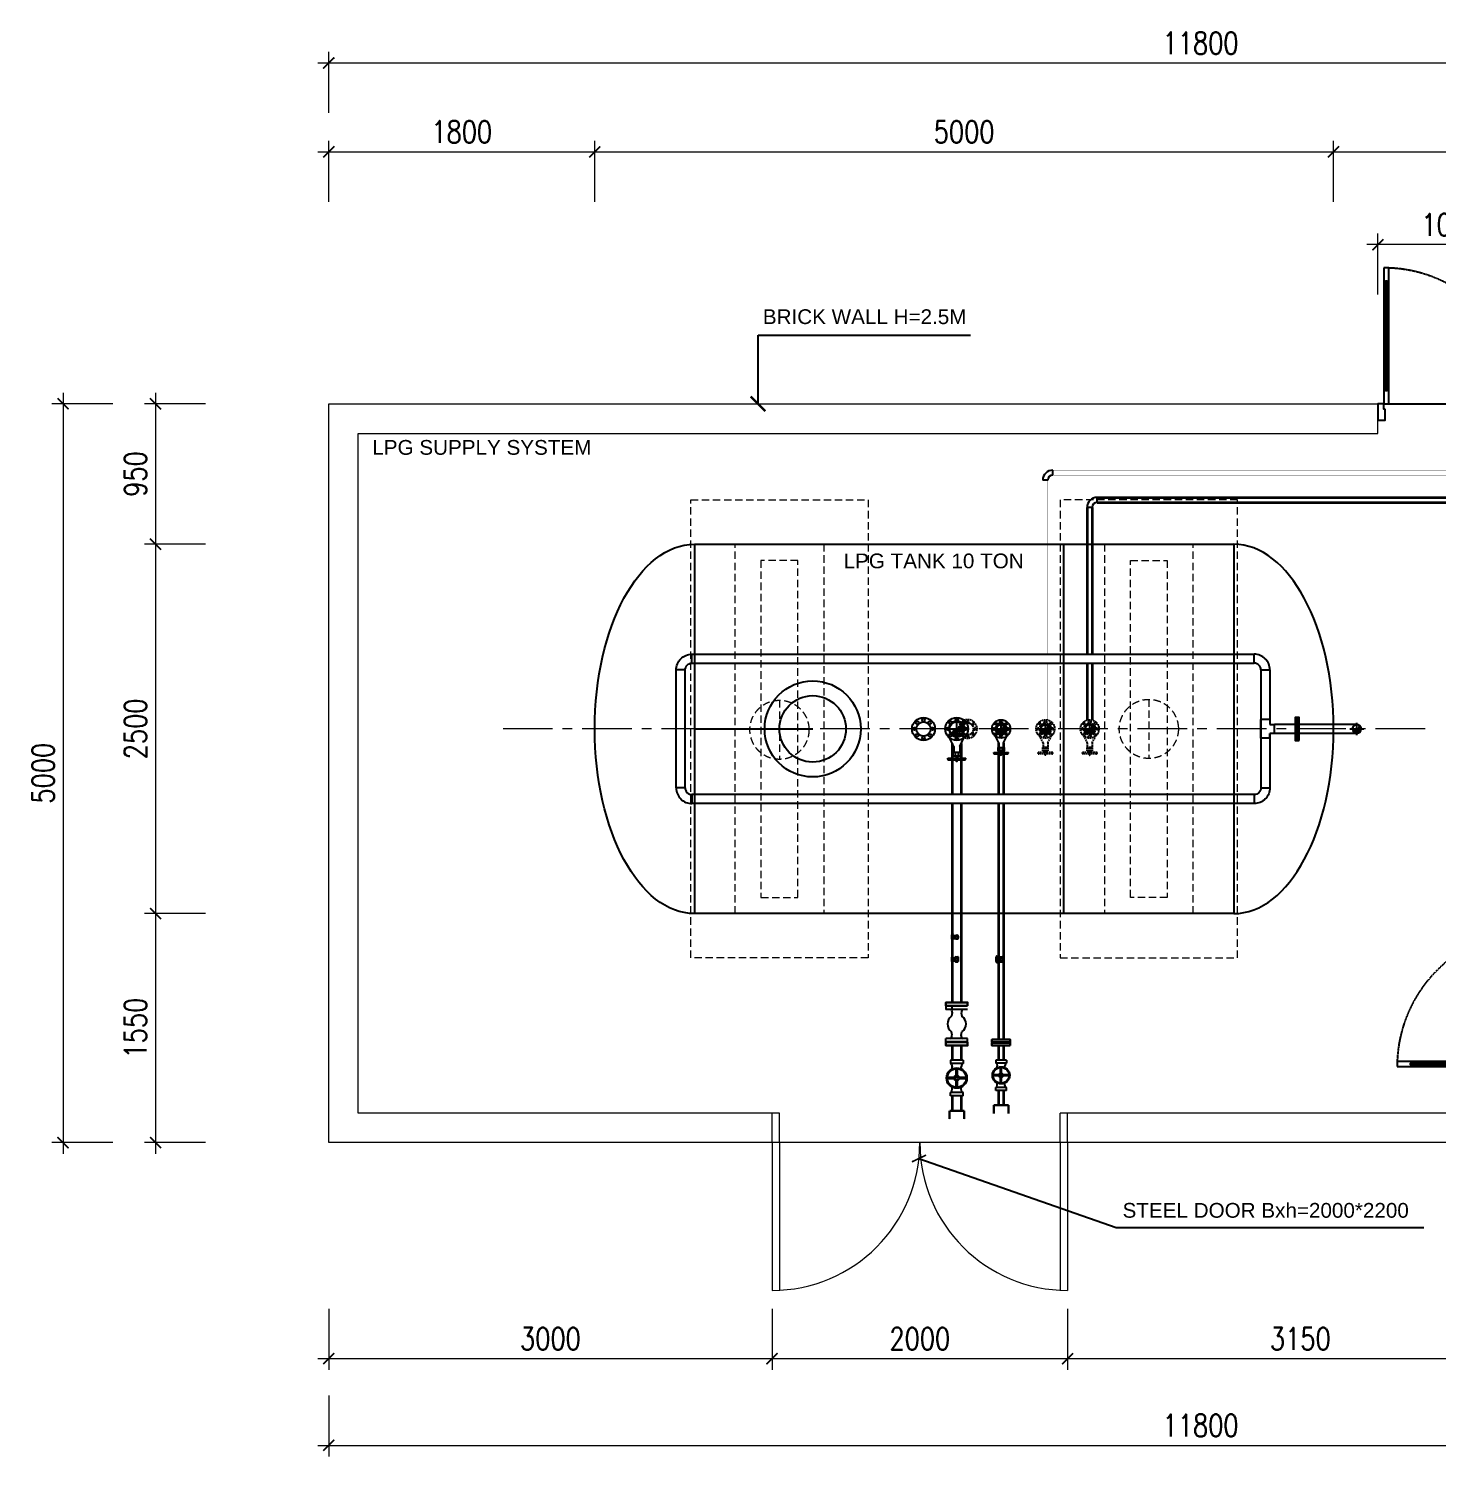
# Model space of a CAD drawing. Extents: x 56812 to 137383, y 2944 to 27175.
# Drawn here: x 57482 to 67017, y 17511 to 27175 of the extents above; entities that cross this region are included whole.
import ezdxf

# ---------------------------------------------------------------- set-up
doc = ezdxf.new("R2010")
doc.units = 0
doc.header["$MEASUREMENT"] = 0
for name, pattern in [('CENTER', [5368.68, 3355.4, -671.1, 671.08, -671.1]), ('CONTINOUS', [0]), ('DASHEDX2', [1.5, 1, -0.5]), ('HIDDEN', [0.375, 0.25, -0.125])]:
    doc.linetypes.add(name, pattern=pattern)
doc.layers.get('0').update_dxf_attribs({"lineweight": 5})
for name, color, linetype, lineweight in [('0 @ 1', 7, 'Continuous', 5), ('LIQUID', 5, 'Continuous', 30), ('SUPPORT', 251, 'Continuous', 5), ('VAPORRIZER', 2, 'Continuous', 30)]:
    doc.layers.add(name, color=color, linetype=linetype, lineweight=lineweight)
for name, color, linetype in [('CONCRETE', 2, 'Continuous'), ('Dimension', 14, 'Continuous'), ('EQUIPMENT', 6, 'Continuous'), ('FF WATER', 72, 'Continuous'), ('THAY2', 9, 'Continuous'), ('VAN', 7, 'Continuous'), ('WA1', 3, 'Continuous')]:
    doc.layers.add(name, color=color, linetype=linetype)
doc.styles.add('@A31$0$A3-factory$0$Arial', font='arial.ttf', dxfattribs={"height": 1.6})
doc.styles.add('DIM', font='romans.shx', dxfattribs={"width": 0.8})
doc.styles.get("Standard").update_dxf_attribs({"font": 'arial.ttf'})
doc.dimstyles.new('100', dxfattribs={"dimscale": 100, "dimtxt": 2, "dimasz": 1, "dimexe": 1, "dimexo": 0, "dimgap": 0.8, "dimtad": 1, "dimdec": 0, "dimzin": 13, "dimdsep": 46, "dimtxsty": 'Standard', "dimblk": 'ARCHTICK', "dimblk1": 'ARCHTICK', "dimblk2": 'ARCHTICK', "dimcen": 1, "dimdle": 1, "dimclrd": 14, "dimclre": 14, "dimclrt": 3, "dimadec": 0, "dimazin": 0, "dimtfac": 1, "dimtdec": 0, "dimtix": 1, "dimtmove": 1, "dimatfit": 3, "dimldrblk": 'ARCHTICK', "dimfxl": 1, "dimtolj": 1, "dimtzin": 13, "dimarcsym": 0})
doc.dimstyles.new('75', dxfattribs={"dimscale": 75, "dimtxt": 2, "dimasz": 1, "dimexe": 1, "dimexo": 0, "dimgap": 0.8, "dimtad": 1, "dimdec": 0, "dimzin": 13, "dimdsep": 46, "dimtxsty": 'Standard', "dimblk": 'ARCHTICK', "dimcen": 1, "dimdle": 1, "dimclrd": 14, "dimclre": 14, "dimclrt": 3, "dimadec": 0, "dimazin": 0, "dimtfac": 1, "dimtdec": 0, "dimtix": 1, "dimtmove": 1, "dimatfit": 3, "dimldrblk": 'ARCHTICK', "dimfxl": 1, "dimtolj": 1, "dimtzin": 13, "dimarcsym": 0})
doc.dimstyles.new('AD-75', dxfattribs={"dimscale": 75, "dimtxt": 2, "dimasz": 1, "dimexe": 1, "dimexo": 0, "dimgap": 0.8, "dimtad": 1, "dimdec": 0, "dimzin": 0, "dimdsep": 46, "dimtxsty": 'DIM', "dimblk": 'ARCHTICK', "dimcen": 0.09, "dimdle": 1, "dimclrd": 14, "dimclre": 14, "dimclrt": 7, "dimadec": 0, "dimazin": 0, "dimtfac": 1, "dimtdec": 0, "dimtix": 1, "dimtmove": 2, "dimatfit": 3, "dimldrblk": 'DOT', "dimfxl": 4.5, "dimfxlon": 1, "dimtolj": 1, "dimtzin": 0, "dimlwd": 13, "dimlwe": 13, "dimarcsym": 0})

# ---------------------------------------------------------------- blocks, each defined once
blk = doc.blocks.new('ELBOW 25A')
at = {"layer": 'VAN', "color": 0}
for p, q in [((431518.7, 327904.2), (431518.7, 327938.2)), ((431552.7, 327870.2), (431586.7, 327870.2))]:
    blk.add_line(p, q, dxfattribs=at)
for radius in [68, 34]:
    blk.add_arc((431518.7, 327870.2), radius, 0, 90, dxfattribs=at)
blk = doc.blocks.new('50A SECTION')
at = {"layer": 'VAN'}
h = blk.add_hatch(dxfattribs=at)
h.set_pattern_fill('ANSI31', color=0, scale=50, style=0)
h.paths.add_polyline_path([(405885.5, 314882.9, -1), (405885.5, 314912.9, 0.414214), (405855.5, 314882.9)])
h.paths.add_polyline_path([(405885.5, 314882.9), (405855.5, 314882.9, 0.414214), (405885.5, 314852.9)])
h.paths.add_polyline_path([(405885.5, 314852.9, 1), (405885.5, 314882.9)])
at = {"layer": 'VAN', "color": 0}
for p, q in [((405932.3, 314882.9), (405838.7, 314882.9)), ((405885.5, 314841.2), (405885.5, 314924.7))]:
    blk.add_line(p, q, dxfattribs=at)
blk.add_circle((405885.5, 314882.9), 30, dxfattribs=at)
for centre, radius, start, end in [((405885.5, 314882.9), 30, 0, 180), ((405885.5, 314897.9), 15, 90, 270), ((405885.5, 314867.9), 15, 270, 90)]:
    blk.add_arc(centre, radius, start, end, dxfattribs=at)
blk = doc.blocks.new('STOP TOP VIEW')
at = {"layer": 'EQUIPMENT'}
for p, q in [((431181, 327748), (431181, 327741)), ((431181, 327741), (431183, 327741)), ((431183, 327741), (431249, 327741)), ((431194, 327748), (431194, 327741)), ((431200, 327748), (431200, 327741)), ((431204, 327727), (431204, 327704)), ((431204, 327727), (431238, 327727)), ((431244, 327724), (431205, 327724)), ((431205, 327724), (431205, 327710)), ((431205, 327710), (431207, 327710)), ((431207, 327689), (431207, 327710)), ((431242, 327710), (431207, 327710)), ((431208, 327733), (431208, 327728)), ((431208, 327728), (431241, 327728)), ((431238, 327735), (431210, 327735)), ((431222, 327735), (431222, 327741)), ((431227, 327735), (431227, 327741)), ((431238, 327741), (431266, 327741)), ((431238, 327728), (431241, 327728)), ((431238, 327727), (431244, 327727)), ((431241, 327728), (431241, 327733)), ((431244, 327710), (431242, 327710)), ((431242, 327710), (431242, 327689)), ((431244, 327727), (431244, 327704)), ((431244, 327724), (431244, 327710)), ((431249, 327748), (431249, 327741)), ((431254, 327748), (431254, 327741)), ((431267, 327741), (431266, 327741)), ((431267, 327748), (431267, 327741))]:
    blk.add_line(p, q, dxfattribs=at)
blk.add_lwpolyline([(431207, 327701), (431200, 327689), (431212, 327669), (431236, 327669), (431248, 327689), (431242, 327701)], dxfattribs=at)
for centre, radius, start, end in [((431188, 327748), 6.48, 108.2189, 180), ((431224, 327638), 123, 71.7811, 108.2189), ((431224, 327689), 24.6, 135.2778, 44.7222), ((431224, 327689), 20.7, 147.5383, 32.4617), ((431224, 327689), 17.5, 0, 180), ((431224, 327689), 17.5, 180, 0), ((431211, 327731), 3.5, 100.6799, 150.5765), ((431224, 327638), 123, 71.7811, 83.4111), ((431238, 327731), 3.5, 29.4235, 79.3201), ((431261, 327748), 6.48, 0, 71.7811)]:
    blk.add_arc(centre, radius, start, end, dxfattribs=at)
blk = doc.blocks.new('A$C05497761')
at = {"layer": 'VAN'}
for points in [[(414.8, -22.4), (414.8, 38.1, 0.414214), (308.4, -68.4, 0.414214)], [(414.8, -22.4, 0.414214), (368.9, -68.4), (308.4, -68.4)]]:
    blk.add_lwpolyline(points, format="xyb", dxfattribs=at)
blk = doc.blocks.new('TEE 50A')
at = {"layer": 'VAN', "color": 0}
for p, q in [((405985.8, 315047.4), (405985.8, 314986.9)), ((405985.8, 315047.4), (406017.5, 315047.4)), ((406017.5, 315080.6), (406078, 315080.6)), ((406017.5, 315080.6), (406017.5, 315047.4)), ((406078, 315080.6), (406078, 314953.6)), ((406017.5, 314986.9), (405985.8, 314986.9)), ((406017.5, 314953.6), (406017.5, 314986.9)), ((406017.5, 314953.6), (406078, 314953.6))]:
    blk.add_line(p, q, dxfattribs=at)
blk = doc.blocks.new('FLG 25A')
at = {"layer": 'VAN', "color": 0, "linetype": 'DASHEDX2', "ltscale": 10}
for centre, radius in [((413386.9, 313673.1), 62.5), ((413352.7, 313707.3), 7.66), ((413386.9, 313673.1), 38.7), ((413386.9, 313721.5), 7.66), ((413421.1, 313707.3), 7.66), ((413338.5, 313673.1), 7.66), ((413352.7, 313638.9), 7.66), ((413386.9, 313624.7), 7.66), ((413421.1, 313638.9), 7.66), ((413435.3, 313673.1), 7.66)]:
    blk.add_circle(centre, radius, dxfattribs=at)
blk = doc.blocks.new('*U18')
at = {"ltscale": 100}
for p, q in [((40, 930), (40, 210)), ((75, 210), (75, 930))]:
    blk.add_line(p, q, dxfattribs=at)
at = {"color": 8, "ltscale": 100}
blk.add_line((40, 110), (960, 110), dxfattribs=at)
at = {"ltscale": 100}
for points in [[(40, 1030), (40, 930), (52.5, 930), (52.5, 940), (62.5, 940), (62.5, 930), (75, 930), (75, 1030)], [(62.5, 210), (62.5, 200), (52.5, 200), (52.5, 210), (40, 210), (40, 110), (75, 110), (75, 210)], [(50, 75), (40, 75), (40, 110), (0, 110), (0, 0), (50, 0)], [(1000, 110), (960, 110), (960, 75), (950, 75), (950, 0), (1000, 0)]]:
    blk.add_lwpolyline(points, close=True, dxfattribs=at)
at = {"color": 8, "ltscale": 100}
blk.add_lwpolyline([(62.5, 940), (52.5, 940), (52.5, 200), (62.5, 200)], close=True, dxfattribs=at)
at = {"color": 8, "linetype": 'HIDDEN', "ltscale": 10}
blk.add_arc((40, 110), 920, 360, 90, dxfattribs=at)
blk = doc.blocks.new('_ArchTick')
at = {"color": 0, "linetype": 'ByBlock', "const_width": 0.15}
blk.add_lwpolyline([(-0.5, -0.5), (0.5, 0.5)], dxfattribs=at)
blk = doc.blocks.new('*D19')
at = {"layer": 'CONCRETE', "color": 14, "linetype": 'CONTINOUS', "lineweight": 13, "transparency": 16777216}
for p, q in [((59513.6, 26002.8), (59513.6, 26415.3)), ((61313.6, 26002.8), (61313.6, 26415.3)), ((59438.6, 26340.3), (61388.6, 26340.3))]:
    blk.add_line(p, q, dxfattribs=at)
at = {"layer": 'Defpoints', "color": 0, "transparency": 16777216}
for p in [(61313.6, 26340.3), (59513.6, 25695.2), (61313.6, 25695.2)]:
    blk.add_point(p, dxfattribs=at)
at = {"layer": 'CONCRETE', "color": 14, "lineweight": 13, "transparency": 16777216, "xscale": 75, "yscale": 75, "zscale": 75, "rotation": 180}
blk.add_blockref('_ArchTick', (59513.6, 26340.3), dxfattribs=at)
at = {"layer": 'CONCRETE', "color": 14, "lineweight": 13, "transparency": 16777216, "xscale": 75, "yscale": 75, "zscale": 75}
blk.add_blockref('_ArchTick', (61313.6, 26340.3), dxfattribs=at)
at = {"layer": 'CONCRETE', "color": 7, "transparency": 16777216, "insert": (60413.6, 26475.3), "char_height": 150, "attachment_point": 5, "style": 'DIM'}
blk.add_mtext('\\A1;1800', dxfattribs=at)
blk = doc.blocks.new('_Dot')
at = {"color": 0, "linetype": 'ByBlock', "lineweight": -2}
blk.add_line((-0.5, 0), (-1, 0), dxfattribs=at)
at = {"color": 0, "linetype": 'ByBlock', "const_width": 0.5}
blk.add_lwpolyline([(-0.25, 0, 1), (0.25, 0, 1)], format="xyb", close=True, dxfattribs=at)
blk = doc.blocks.new('*D20')
at = {"layer": 'CONCRETE', "color": 14, "linetype": 'CONTINOUS', "lineweight": 13, "transparency": 16777216}
for p, q in [((61313.6, 26002.8), (61313.6, 26415.3)), ((66313.4, 26002.8), (66313.4, 26415.3)), ((61238.6, 26340.3), (66388.4, 26340.3))]:
    blk.add_line(p, q, dxfattribs=at)
at = {"layer": 'Defpoints', "color": 0, "transparency": 16777216}
for p in [(66313.4, 26340.3), (61313.6, 25695.2), (66313.4, 25695.2)]:
    blk.add_point(p, dxfattribs=at)
at = {"layer": 'CONCRETE', "color": 14, "lineweight": 13, "transparency": 16777216, "xscale": 75, "yscale": 75, "zscale": 75, "rotation": 180}
blk.add_blockref('_ArchTick', (61313.6, 26340.3), dxfattribs=at)
at = {"layer": 'CONCRETE', "color": 14, "lineweight": 13, "transparency": 16777216, "xscale": 75, "yscale": 75, "zscale": 75}
blk.add_blockref('_ArchTick', (66313.4, 26340.3), dxfattribs=at)
at = {"layer": 'CONCRETE', "color": 7, "transparency": 16777216, "insert": (63813.5, 26475.3), "char_height": 150, "attachment_point": 5, "style": 'DIM'}
blk.add_mtext('\\A1;5000', dxfattribs=at)
blk = doc.blocks.new('*D21')
at = {"layer": 'CONCRETE', "color": 14, "linetype": 'CONTINOUS', "lineweight": 13, "transparency": 16777216}
for p, q in [((66313.4, 26002.8), (66313.4, 26415.3)), ((71313.6, 26002.8), (71313.6, 26415.3)), ((66238.4, 26340.3), (71388.6, 26340.3))]:
    blk.add_line(p, q, dxfattribs=at)
at = {"layer": 'Defpoints', "color": 0, "transparency": 16777216}
for p in [(71313.6, 26340.3), (66313.4, 25695.2), (71313.6, 25695.2)]:
    blk.add_point(p, dxfattribs=at)
at = {"layer": 'CONCRETE', "color": 14, "lineweight": 13, "transparency": 16777216, "xscale": 75, "yscale": 75, "zscale": 75, "rotation": 180}
blk.add_blockref('_ArchTick', (66313.4, 26340.3), dxfattribs=at)
at = {"layer": 'CONCRETE', "color": 14, "lineweight": 13, "transparency": 16777216, "xscale": 75, "yscale": 75, "zscale": 75}
blk.add_blockref('_ArchTick', (71313.6, 26340.3), dxfattribs=at)
at = {"layer": 'CONCRETE', "color": 7, "transparency": 16777216, "insert": (68813.5, 26475.3), "char_height": 150, "attachment_point": 5, "style": 'DIM'}
blk.add_mtext('\\A1;5000', dxfattribs=at)
blk = doc.blocks.new('*D22')
at = {"layer": 'Defpoints', "color": 0, "transparency": 16777216}
for p in [(59513.6, 26941.3), (59513.6, 25695.2), (71313.6, 25695.2)]:
    blk.add_point(p, dxfattribs=at)
at = {"layer": 'Dimension', "color": 14, "linetype": 'CONTINOUS', "lineweight": 13, "transparency": 16777216}
for p, q in [((59513.6, 26603.8), (59513.6, 27016.3)), ((71313.6, 26603.8), (71313.6, 27016.3)), ((71388.6, 26941.3), (59438.6, 26941.3))]:
    blk.add_line(p, q, dxfattribs=at)
at = {"layer": 'Dimension', "color": 14, "lineweight": 13, "transparency": 16777216, "xscale": 75, "yscale": 75, "zscale": 75, "rotation": 180}
blk.add_blockref('_ArchTick', (59513.6, 26941.3), dxfattribs=at)
at = {"layer": 'Dimension', "color": 14, "lineweight": 13, "transparency": 16777216, "xscale": 75, "yscale": 75, "zscale": 75}
blk.add_blockref('_ArchTick', (71313.6, 26941.3), dxfattribs=at)
at = {"layer": 'Dimension', "color": 7, "transparency": 16777216, "insert": (65413.6, 27076.3), "char_height": 150, "attachment_point": 5, "style": 'DIM'}
blk.add_mtext('\\A1;11800', dxfattribs=at)
blk = doc.blocks.new('*D23')
at = {"layer": 'Defpoints', "color": 0, "transparency": 16777216}
for p in [(59115.5, 24634.9), (57715.3, 19634.9), (59115.5, 19634.9)]:
    blk.add_point(p, dxfattribs=at)
at = {"layer": 'Dimension', "color": 14, "linetype": 'CONTINOUS', "lineweight": 13, "transparency": 16777216}
for p, q in [((57715.3, 24709.9), (57715.3, 19559.9)), ((58052.8, 24634.9), (57640.3, 24634.9)), ((58052.8, 19634.9), (57640.3, 19634.9))]:
    blk.add_line(p, q, dxfattribs=at)
at = {"layer": 'Dimension', "color": 14, "lineweight": 13, "transparency": 16777216, "xscale": 75, "yscale": 75, "zscale": 75}
for p, rotation in [((57715.3, 24634.9), 90), ((57715.3, 19634.9), 270)]:
    blk.add_blockref('_ArchTick', p, dxfattribs=dict(at, rotation=rotation))
at = {"layer": 'Dimension', "color": 7, "transparency": 16777216, "insert": (57580.3, 22134.9), "char_height": 150, "attachment_point": 5, "rotation": 90, "style": 'DIM'}
blk.add_mtext('\\A1;5000', dxfattribs=at)
blk = doc.blocks.new('*D24')
at = {"layer": 'Defpoints', "color": 0, "transparency": 16777216}
for p in [(59115.5, 24634.9), (58340.9, 23684.9), (59115.5, 23684.9)]:
    blk.add_point(p, dxfattribs=at)
at = {"layer": 'Dimension', "color": 14, "linetype": 'CONTINOUS', "lineweight": 13, "transparency": 16777216}
for p, q in [((58340.9, 24709.9), (58340.9, 23609.9)), ((58678.4, 24634.9), (58265.9, 24634.9)), ((58678.4, 23684.9), (58265.9, 23684.9))]:
    blk.add_line(p, q, dxfattribs=at)
at = {"layer": 'Dimension', "color": 14, "lineweight": 13, "transparency": 16777216, "xscale": 75, "yscale": 75, "zscale": 75}
for p, rotation in [((58340.9, 24634.9), 90), ((58340.9, 23684.9), 270)]:
    blk.add_blockref('_ArchTick', p, dxfattribs=dict(at, rotation=rotation))
at = {"layer": 'Dimension', "color": 7, "transparency": 16777216, "insert": (58205.9, 24159.9), "char_height": 150, "attachment_point": 5, "rotation": 90, "style": 'DIM'}
blk.add_mtext('\\A1;950', dxfattribs=at)
blk = doc.blocks.new('*D25')
at = {"layer": 'Defpoints', "color": 0, "transparency": 16777216}
for p in [(59115.5, 23684.9), (58340.9, 21184.9), (59115.5, 21184.9)]:
    blk.add_point(p, dxfattribs=at)
at = {"layer": 'Dimension', "color": 14, "linetype": 'CONTINOUS', "lineweight": 13, "transparency": 16777216}
for p, q in [((58678.4, 23684.9), (58265.9, 23684.9)), ((58340.9, 23759.9), (58340.9, 21109.9)), ((58678.4, 21184.9), (58265.9, 21184.9))]:
    blk.add_line(p, q, dxfattribs=at)
at = {"layer": 'Dimension', "color": 14, "lineweight": 13, "transparency": 16777216, "xscale": 75, "yscale": 75, "zscale": 75}
for p, rotation in [((58340.9, 23684.9), 90), ((58340.9, 21184.9), 270)]:
    blk.add_blockref('_ArchTick', p, dxfattribs=dict(at, rotation=rotation))
at = {"layer": 'Dimension', "color": 7, "transparency": 16777216, "insert": (58205.9, 22434.9), "char_height": 150, "attachment_point": 5, "rotation": 90, "style": 'DIM'}
blk.add_mtext('\\A1;2500', dxfattribs=at)
blk = doc.blocks.new('*D26')
at = {"layer": 'Defpoints', "color": 0, "transparency": 16777216}
for p in [(59115.5, 21184.9), (58340.9, 19634.9), (59115.5, 19634.9)]:
    blk.add_point(p, dxfattribs=at)
at = {"layer": 'Dimension', "color": 14, "linetype": 'CONTINOUS', "lineweight": 13, "transparency": 16777216}
for p, q in [((58678.4, 21184.9), (58265.9, 21184.9)), ((58340.9, 21259.9), (58340.9, 19559.9)), ((58678.4, 19634.9), (58265.9, 19634.9))]:
    blk.add_line(p, q, dxfattribs=at)
at = {"layer": 'Dimension', "color": 14, "lineweight": 13, "transparency": 16777216, "xscale": 75, "yscale": 75, "zscale": 75}
for p, rotation in [((58340.9, 21184.9), 90), ((58340.9, 19634.9), 270)]:
    blk.add_blockref('_ArchTick', p, dxfattribs=dict(at, rotation=rotation))
at = {"layer": 'Dimension', "color": 7, "transparency": 16777216, "insert": (58205.9, 20409.9), "char_height": 150, "attachment_point": 5, "rotation": 90, "style": 'DIM'}
blk.add_mtext('\\A1;1550', dxfattribs=at)
blk = doc.blocks.new('*D28')
at = {"layer": 'Defpoints', "color": 0, "transparency": 16777216}
for p in [(66613.6, 25712.3), (66613.6, 25004.5), (67613.6, 25004.5)]:
    blk.add_point(p, dxfattribs=at)
at = {"layer": 'Dimension', "color": 14, "linetype": 'CONTINOUS', "lineweight": 13, "transparency": 16777216}
for p, q in [((67688.6, 25712.3), (66538.6, 25712.3)), ((66613.6, 25374.8), (66613.6, 25787.3)), ((67613.6, 25374.8), (67613.6, 25787.3))]:
    blk.add_line(p, q, dxfattribs=at)
at = {"layer": 'Dimension', "color": 14, "lineweight": 13, "transparency": 16777216, "xscale": 75, "yscale": 75, "zscale": 75, "rotation": 180}
blk.add_blockref('_ArchTick', (66613.6, 25712.3), dxfattribs=at)
at = {"layer": 'Dimension', "color": 14, "lineweight": 13, "transparency": 16777216, "xscale": 75, "yscale": 75, "zscale": 75}
blk.add_blockref('_ArchTick', (67613.6, 25712.3), dxfattribs=at)
at = {"layer": 'Dimension', "color": 7, "transparency": 16777216, "insert": (67113.6, 25847.3), "char_height": 150, "attachment_point": 5, "style": 'DIM'}
blk.add_mtext('\\A1;1000', dxfattribs=at)
blk = doc.blocks.new('*D35')
at = {"layer": 'Defpoints', "color": 0, "transparency": 16777216}
for p in [(64513.6, 18853.8), (67663.7, 18853.8), (64513.6, 18172.7)]:
    blk.add_point(p, dxfattribs=at)
at = {"layer": 'Dimension', "color": 14, "linetype": 'CONTINOUS', "lineweight": 13, "transparency": 16777216}
for p, q in [((64513.6, 18510.2), (64513.6, 18097.7)), ((67663.7, 18510.2), (67663.7, 18097.7)), ((67738.7, 18172.7), (64438.6, 18172.7))]:
    blk.add_line(p, q, dxfattribs=at)
at = {"layer": 'Dimension', "color": 14, "lineweight": 13, "transparency": 16777216, "xscale": 75, "yscale": 75, "zscale": 75, "rotation": 180}
blk.add_blockref('_ArchTick', (64513.6, 18172.7), dxfattribs=at)
at = {"layer": 'Dimension', "color": 14, "lineweight": 13, "transparency": 16777216, "xscale": 75, "yscale": 75, "zscale": 75}
blk.add_blockref('_ArchTick', (67663.7, 18172.7), dxfattribs=at)
at = {"layer": 'Dimension', "color": 7, "transparency": 16777216, "insert": (66088.6, 18307.7), "char_height": 150, "attachment_point": 5, "style": 'DIM'}
blk.add_mtext('\\A1;3150', dxfattribs=at)
blk = doc.blocks.new('*D36')
at = {"layer": 'Defpoints', "color": 0, "transparency": 16777216}
for p in [(62513.6, 18853.8), (64513.6, 18853.8), (62513.6, 18172.7)]:
    blk.add_point(p, dxfattribs=at)
at = {"layer": 'Dimension', "color": 14, "linetype": 'CONTINOUS', "lineweight": 13, "transparency": 16777216}
for p, q in [((62513.6, 18510.2), (62513.6, 18097.7)), ((64513.6, 18510.2), (64513.6, 18097.7)), ((64588.6, 18172.7), (62438.6, 18172.7))]:
    blk.add_line(p, q, dxfattribs=at)
at = {"layer": 'Dimension', "color": 14, "lineweight": 13, "transparency": 16777216, "xscale": 75, "yscale": 75, "zscale": 75, "rotation": 180}
blk.add_blockref('_ArchTick', (62513.6, 18172.7), dxfattribs=at)
at = {"layer": 'Dimension', "color": 14, "lineweight": 13, "transparency": 16777216, "xscale": 75, "yscale": 75, "zscale": 75}
blk.add_blockref('_ArchTick', (64513.6, 18172.7), dxfattribs=at)
at = {"layer": 'Dimension', "color": 7, "transparency": 16777216, "insert": (63513.6, 18307.7), "char_height": 150, "attachment_point": 5, "style": 'DIM'}
blk.add_mtext('\\A1;2000', dxfattribs=at)
blk = doc.blocks.new('*D37')
at = {"layer": 'Defpoints', "color": 0, "transparency": 16777216}
for p in [(59513.6, 18853.8), (62513.6, 18853.8), (59513.6, 18172.7)]:
    blk.add_point(p, dxfattribs=at)
at = {"layer": 'Dimension', "color": 14, "linetype": 'CONTINOUS', "lineweight": 13, "transparency": 16777216}
for p, q in [((59513.6, 18510.2), (59513.6, 18097.7)), ((62513.6, 18510.2), (62513.6, 18097.7)), ((62588.6, 18172.7), (59438.6, 18172.7))]:
    blk.add_line(p, q, dxfattribs=at)
at = {"layer": 'Dimension', "color": 14, "lineweight": 13, "transparency": 16777216, "xscale": 75, "yscale": 75, "zscale": 75, "rotation": 180}
blk.add_blockref('_ArchTick', (59513.6, 18172.7), dxfattribs=at)
at = {"layer": 'Dimension', "color": 14, "lineweight": 13, "transparency": 16777216, "xscale": 75, "yscale": 75, "zscale": 75}
blk.add_blockref('_ArchTick', (62513.6, 18172.7), dxfattribs=at)
at = {"layer": 'Dimension', "color": 7, "transparency": 16777216, "insert": (61013.6, 18307.7), "char_height": 150, "attachment_point": 5, "style": 'DIM'}
blk.add_mtext('\\A1;3000', dxfattribs=at)
blk = doc.blocks.new('*D38')
at = {"layer": 'Defpoints', "color": 0, "transparency": 16777216}
for p in [(59513.6, 18853.8), (71313.6, 18853.8), (71313.6, 17586.1)]:
    blk.add_point(p, dxfattribs=at)
at = {"layer": 'Dimension', "color": 14, "linetype": 'CONTINOUS', "lineweight": 13, "transparency": 16777216}
for p, q in [((59513.6, 17923.6), (59513.6, 17511.1)), ((71313.6, 17923.6), (71313.6, 17511.1)), ((59438.6, 17586.1), (71388.6, 17586.1))]:
    blk.add_line(p, q, dxfattribs=at)
at = {"layer": 'Dimension', "color": 14, "lineweight": 13, "transparency": 16777216, "xscale": 75, "yscale": 75, "zscale": 75, "rotation": 180}
blk.add_blockref('_ArchTick', (59513.6, 17586.1), dxfattribs=at)
at = {"layer": 'Dimension', "color": 14, "lineweight": 13, "transparency": 16777216, "xscale": 75, "yscale": 75, "zscale": 75}
blk.add_blockref('_ArchTick', (71313.6, 17586.1), dxfattribs=at)
at = {"layer": 'Dimension', "color": 7, "transparency": 16777216, "insert": (65413.6, 17721.1), "char_height": 150, "attachment_point": 5, "style": 'DIM'}
blk.add_mtext('\\A1;11800', dxfattribs=at)

msp = doc.modelspace()

# ---------------------------------------------------------------- linework, layer by layer
for points in [[(62513.6, 19634.9), (62513.6, 19834.9)], [(62563.6, 19634.9), (62563.6, 19834.9)], [(64463.6, 19634.9), (64463.6, 19834.9)], [(64513.6, 19634.9), (64513.6, 19834.9)]]:
    msp.add_lwpolyline(points)
at = {"layer": 'EQUIPMENT'}
for p, q in [((63754.8, 20892.6), (63754.8, 20859.5)), ((63756.1, 20893.9), (63756.1, 20858.2)), ((63756.1, 20892.6), (63771, 20892.6)), ((63772.3, 20891.3), (63772.3, 20860.8)), ((64054.8, 20892.6), (64054.8, 20859.5)), ((64056.1, 20893.9), (64056.1, 20858.2)), ((64056.1, 20892.6), (64071, 20892.6)), ((64072.3, 20891.3), (64072.3, 20860.8)), ((63756.1, 20859.5), (63771, 20859.5)), ((64056.1, 20859.5), (64071, 20859.5))]:
    msp.add_line(p, q, dxfattribs=at)
for centre, start, end in [((63756.1, 20892.6), 90, 180), ((63771, 20891.3), 0, 90), ((64056.1, 20892.6), 90, 180), ((64071, 20891.3), 0, 90), ((63756.1, 20859.5), 180, 270), ((63771, 20860.8), 270, 0), ((64056.1, 20859.5), 180, 270), ((64071, 20860.8), 270, 0)]:
    msp.add_arc(centre, 1.3, start, end, dxfattribs=at)
at = {"layer": 'FF WATER'}
for p, q in [((66471, 22464.9), (65914.6, 22464.9)), ((66471, 22404.8), (65914.6, 22404.6))]:
    msp.add_line(p, q, dxfattribs=at)
for points in [[(61971.5, 22940.4), (65776.4, 22940.4)], [(61865, 22035.8), (61865, 22834)], [(61925.5, 22035.8), (61925.5, 22834)], [(61971.5, 22879.9), (65776.4, 22879.9)], [(65822.3, 22834), (65822.3, 22035.8)], [(65882.8, 22834), (65882.8, 22465.1)], [(65882.8, 22404.6), (65882.8, 22035.8)], [(65776.4, 21989.9), (61971.5, 21989.9)], [(65776.4, 21929.4), (61971.5, 21929.4)]]:
    msp.add_lwpolyline(points, dxfattribs=at)
at = {"layer": 'LIQUID', "color": 5, "lineweight": 35}
for p, q in [((64713.8, 24002.1), (67779, 24002.1)), ((64713.8, 23968.1), (67779, 23968.1)), ((64645.8, 23934.1), (64645.8, 22940.4)), ((64679.8, 23934.1), (64679.8, 22940.4)), ((64645.8, 22879.9), (64645.8, 22497.4)), ((64679.8, 22879.9), (64679.8, 22497.4)), ((63733.5, 22337.2), (63733.5, 21989.8)), ((63793.5, 22337.2), (63793.5, 21989.8)), ((63733.5, 21929.3), (63733.5, 20583.8)), ((63793.5, 21929.3), (63793.5, 20583.8)), ((63733.5, 20292.1), (63733.5, 20192.1)), ((63793.5, 20292.1), (63793.5, 20192.1)), ((63733.5, 19951.8), (63733.5, 19849.9)), ((63793.5, 19951.8), (63793.5, 19849.9))]:
    msp.add_line(p, q, dxfattribs=at)
at = {"layer": 'LIQUID', "color": 5, "linetype": 'DASHEDX2'}
for p, q in [((63714.3, 19849.9), (63812.8, 19849.9)), ((63714.3, 19849.9), (63714.3, 19793.9)), ((63812.8, 19849.9), (63812.8, 19793.9))]:
    msp.add_line(p, q, dxfattribs=at)
at = {"layer": 'LIQUID', "color": 0}
for points in [[(63837.2, 20561.7), (63689.9, 20561.7), (63689.9, 20583.8), (63837.2, 20583.8)], [(63837.2, 20314.2), (63689.9, 20314.2), (63689.9, 20292.1), (63837.2, 20292.1)], [(64125.8, 20313.8), (64001.2, 20313.8), (64001.2, 20332.5), (64125.8, 20332.5)], [(64125.8, 20292.1), (64001.2, 20292.1), (64001.2, 20310.8), (64125.8, 20310.8)]]:
    msp.add_lwpolyline(points, close=True, dxfattribs=at)
at = {"layer": 'SUPPORT', "linetype": 'CENTER', "ltscale": 0.1}
msp.add_line((66933.1, 22434.9), (60693.9, 22434.9), dxfattribs=at)
at = {"layer": 'SUPPORT', "color": 252, "lineweight": 5}
for p, q in [((62513.6, 19634.9), (62513.6, 18634.9)), ((62563.6, 19634.9), (62563.6, 18634.9)), ((64463.6, 19634.9), (64463.6, 18634.9)), ((64513.6, 19634.9), (64513.6, 18634.9))]:
    msp.add_line(p, q, dxfattribs=at)
at = {"layer": 'SUPPORT', "color": 252, "linetype": 'DASHEDX2', "lineweight": 5, "ltscale": 50}
for points in [[(61963.5, 23984.9), (63163.5, 23984.9), (63163.5, 20884.9), (61963.5, 20884.9)], [(65663.5, 23984.9), (64463.5, 23984.9), (64463.5, 20884.9), (65663.5, 20884.9)], [(62263.5, 23684.9), (62863.5, 23684.9), (62863.5, 21184.9), (62263.5, 21184.9)], [(65363.5, 23684.9), (64763.5, 23684.9), (64763.5, 21184.9), (65363.5, 21184.9)], [(62438.5, 21294.9), (62688.5, 21294.9), (62688.5, 23574.9), (62438.5, 23574.9)], [(65188.5, 21294.9), (64938.5, 21294.9), (64938.5, 23574.9), (65188.5, 23574.9)]]:
    msp.add_lwpolyline(points, close=True, dxfattribs=at)
for points in [[(62563.5, 22628.8), (62563.5, 22228.8)], [(65063.5, 22634.9), (65063.5, 22234.9)]]:
    msp.add_lwpolyline(points, dxfattribs=at)
for centre in [(62563.5, 22428.8), (65063.5, 22434.9)]:
    msp.add_circle(centre, 200, dxfattribs=at)
at = {"layer": 'SUPPORT', "color": 252, "lineweight": 5}
for centre, start, end in [((62513.6, 19634.9), 270, 0), ((64513.6, 19634.9), 180, 270)]:
    msp.add_arc(centre, 1000, start, end, dxfattribs=at)
at = {"layer": 'VAN', "color": 0}
for p, q in [((61988.6, 23684.9), (65638.4, 23684.9)), ((61988.6, 23684.9), (61988.6, 21184.9)), ((65638.4, 23684.9), (65638.4, 21184.9)), ((61988.6, 22434.9), (62788.6, 22434.9)), ((63743.5, 22316.9), (63715.4, 22374.1)), ((63783.5, 22316.9), (63811.7, 22374.1)), ((64047.4, 22339.7), (64024.7, 22385.9)), ((64047.4, 22339.7), (64047.4, 22308.1)), ((64079.7, 22339.7), (64102.3, 22385.9)), ((64079.7, 22339.7), (64079.7, 22308.1)), ((63702.2, 22235.9), (63824.8, 22235.9)), ((63702.2, 22230.9), (63702.2, 22235.9)), ((63743.5, 22316.9), (63743.5, 22277.7)), ((63758.5, 22249.5), (63758.5, 22235.9)), ((63768.5, 22249.5), (63768.5, 22235.9)), ((63783.5, 22316.9), (63783.5, 22277.7)), ((63824.8, 22230.9), (63824.8, 22235.9)), ((64014.1, 22274.4), (64113, 22274.4)), ((64014.1, 22270.4), (64014.1, 22274.4)), ((64018.1, 22266.3), (64108.9, 22266.3)), ((64059.5, 22285.4), (64059.5, 22274.4)), ((64059.5, 22266.3), (64059.5, 22262.3)), ((64067.6, 22285.4), (64067.6, 22274.4)), ((64067.6, 22266.3), (64067.6, 22262.3)), ((64113, 22270.4), (64113, 22274.4)), ((63707.2, 22225.9), (63819.8, 22225.9)), ((63758.5, 22225.9), (63758.5, 22220.9)), ((63768.5, 22225.9), (63768.5, 22220.9)), ((65638.4, 21184.9), (61988.6, 21184.9))]:
    msp.add_line(p, q, dxfattribs=at)
at = {"layer": 'VAN', "color": 252}
msp.add_line((64488.6, 21184.9), (64488.6, 23684.9), dxfattribs=at)
at = {"layer": 'VAN', "color": 0, "linetype": 'DASHEDX2', "ltscale": 10}
for p, q in [((64347.2, 22339.7), (64324.6, 22385.9)), ((64347.2, 22339.7), (64347.2, 22308.1)), ((64379.5, 22339.7), (64402.2, 22385.9)), ((64379.5, 22339.7), (64379.5, 22308.1)), ((64647.2, 22339.7), (64624.6, 22385.9)), ((64647.2, 22339.7), (64647.2, 22308.1)), ((64679.5, 22339.7), (64702.2, 22385.9)), ((64679.5, 22339.7), (64679.5, 22308.1)), ((64412.8, 22274.4), (64313.9, 22274.4)), ((64313.9, 22270.4), (64313.9, 22274.4)), ((64408.8, 22266.3), (64318, 22266.3)), ((64359.3, 22285.4), (64359.3, 22274.4)), ((64359.3, 22266.3), (64359.3, 22262.3)), ((64367.4, 22285.4), (64367.4, 22274.4)), ((64367.4, 22266.3), (64367.4, 22262.3)), ((64412.8, 22270.4), (64412.8, 22274.4)), ((64712.8, 22274.4), (64613.9, 22274.4)), ((64613.9, 22270.4), (64613.9, 22274.4)), ((64708.8, 22266.3), (64618, 22266.3)), ((64659.3, 22285.4), (64659.3, 22274.4)), ((64659.3, 22266.3), (64659.3, 22262.3)), ((64667.4, 22285.4), (64667.4, 22274.4)), ((64667.4, 22266.3), (64667.4, 22262.3)), ((64712.8, 22270.4), (64712.8, 22274.4))]:
    msp.add_line(p, q, dxfattribs=at)
at = {"layer": 'VAN'}
for p, q in [((63689.9, 20558.1), (63689.9, 20536)), ((63837.2, 20558.1), (63689.9, 20558.1)), ((63837.2, 20536), (63689.9, 20536)), ((63728.2, 20530.2), (63732.9, 20512.7)), ((63732.9, 20512.7), (63728.4, 20490.7)), ((63731.2, 20558.1), (63731.2, 20536)), ((63798.8, 20530.2), (63794.2, 20512.7)), ((63794.2, 20512.7), (63798.6, 20490.7)), ((63689.9, 20317.7), (63689.9, 20339.8)), ((63837.2, 20339.8), (63689.9, 20339.8)), ((63837.2, 20317.7), (63689.9, 20317.7)), ((63728.2, 20345.6), (63732.9, 20363.1)), ((63732.9, 20363.1), (63728.4, 20385.2)), ((63794.2, 20363.1), (63798.6, 20385.2)), ((63798.8, 20345.6), (63794.2, 20363.1)), ((63837.2, 20317.7), (63837.2, 20339.8)), ((63720.7, 20192.1), (63720.7, 20170)), ((63806.3, 20192.1), (63720.7, 20192.1)), ((63806.3, 20170), (63720.7, 20170)), ((63728.2, 20164.3), (63732.9, 20146.8)), ((63732.9, 20134.1), (63732.9, 20146.8)), ((63759.1, 20089.1), (63759.1, 20135.1)), ((63767.9, 20089.1), (63767.9, 20135.1)), ((63798.8, 20164.3), (63794.2, 20146.8)), ((63794.2, 20134.1), (63794.2, 20146.8)), ((63806.3, 20192.1), (63806.3, 20170)), ((64027.3, 20192.1), (64027.3, 20173.4)), ((64099.7, 20192.1), (64027.3, 20192.1)), ((64099.7, 20173.4), (64027.3, 20173.4)), ((64033.7, 20168.5), (64037.6, 20153.7)), ((64037.6, 20143), (64037.6, 20153.7)), ((64059.8, 20104.9), (64059.8, 20143.9)), ((64067.3, 20104.9), (64067.3, 20143.9)), ((64093.4, 20168.5), (64089.4, 20153.7)), ((64089.4, 20143), (64089.4, 20153.7)), ((64099.7, 20192.1), (64099.7, 20173.4)), ((63746.4, 20076.4), (63700.3, 20076.4)), ((63746.4, 20067.5), (63700.3, 20067.5)), ((63732.9, 19997.1), (63732.9, 20009.9)), ((63759.1, 20008.8), (63759.1, 20054.8)), ((63767.9, 20008.8), (63767.9, 20054.8)), ((63826.7, 20076.4), (63780.6, 20076.4)), ((63826.7, 20067.5), (63780.6, 20067.5)), ((63794.2, 19997.1), (63794.2, 20009.9)), ((64049, 20094.2), (64010.1, 20094.2)), ((64049, 20086.7), (64010.1, 20086.7)), ((64027.3, 19988.8), (64027.3, 20007.5)), ((64099.7, 20007.5), (64027.3, 20007.5)), ((64033.7, 20012.3), (64037.6, 20027.1)), ((64037.6, 20027.1), (64037.6, 20037.9)), ((64059.8, 20037), (64059.8, 20075.9)), ((64067.3, 20037), (64067.3, 20075.9)), ((64117, 20094.2), (64078, 20094.2)), ((64117, 20086.7), (64078, 20086.7)), ((64089.4, 20027.1), (64089.4, 20037.9)), ((64093.4, 20012.3), (64089.4, 20027.1)), ((64099.7, 19988.8), (64099.7, 20007.5)), ((63720.7, 19951.8), (63720.7, 19973.9)), ((63806.3, 19973.9), (63720.7, 19973.9)), ((63806.3, 19951.8), (63720.7, 19951.8)), ((63728.2, 19979.6), (63732.9, 19997.1)), ((63798.8, 19979.6), (63794.2, 19997.1)), ((63806.3, 19951.8), (63806.3, 19973.9)), ((64099.7, 19988.8), (64027.3, 19988.8))]:
    msp.add_line(p, q, dxfattribs=at)
at = {"layer": 'VAN', "color": 0}
for points in [[(66066.7, 22357.4), (66066.7, 22512.4), (66052.7, 22512.4), (66052.7, 22357.4)], [(66080.7, 22357.4), (66080.7, 22512.4), (66066.7, 22512.4), (66066.7, 22357.4)], [(63738.9, 22277.7), (63788.1, 22277.7), (63788.1, 22249.5), (63738.9, 22249.5)], [(63773, 22249.5), (63754, 22249.5), (63754, 22277.7), (63773, 22277.7)], [(64043.7, 22308.1), (64083.4, 22308.1), (64083.4, 22285.4), (64043.7, 22285.4)], [(64071.2, 22285.4), (64055.8, 22285.4), (64055.8, 22308.1), (64071.2, 22308.1)]]:
    msp.add_lwpolyline(points, close=True, dxfattribs=at)
at = {"layer": 'VAN', "color": 0, "linetype": 'DASHEDX2', "ltscale": 10}
for points in [[(64383.2, 22308.1), (64343.5, 22308.1), (64343.5, 22285.4), (64383.2, 22285.4)], [(64355.7, 22285.4), (64371, 22285.4), (64371, 22308.1), (64355.7, 22308.1)], [(64683.2, 22308.1), (64643.5, 22308.1), (64643.5, 22285.4), (64683.2, 22285.4)], [(64655.7, 22285.4), (64671, 22285.4), (64671, 22308.1), (64655.7, 22308.1)]]:
    msp.add_lwpolyline(points, close=True, dxfattribs=at)
at = {"layer": 'VAN', "color": 0}
for centre, radius in [((62788.6, 22434.9), 325), ((62788.6, 22434.9), 225), ((63538.6, 22434.9), 77.5), ((63478.6, 22434.9), 9.5), ((63496.2, 22477.3), 9.5), ((63538.6, 22434.9), 48), ((63538.6, 22494.9), 9.5), ((63581, 22477.3), 9.5), ((63598.6, 22434.9), 9.5), ((63763.5, 22434.9), 77.5), ((63703.5, 22434.9), 9.5), ((63721.1, 22477.3), 9.5), ((63763.5, 22434.9), 48), ((63763.5, 22494.9), 9.5), ((63806, 22477.3), 9.5), ((63823.5, 22434.9), 9.5), ((64063.5, 22434.9), 62.5), ((64015.1, 22434.9), 7.66), ((64029.3, 22469.1), 7.66), ((64063.5, 22434.9), 38.7), ((64063.5, 22483.3), 7.66), ((64097.7, 22469.1), 7.66), ((64111.9, 22434.9), 7.66), ((63496.2, 22392.5), 9.5), ((63538.6, 22374.9), 9.5), ((63581, 22392.5), 9.5), ((63721.1, 22392.5), 9.5), ((63763.5, 22374.9), 9.5), ((63806, 22392.5), 9.5), ((64029.3, 22400.7), 7.66), ((64063.5, 22386.5), 7.66), ((64097.7, 22400.7), 7.66)]:
    msp.add_circle(centre, radius, dxfattribs=at)
at = {"layer": 'VAN', "color": 0, "linetype": 'DASHEDX2', "ltscale": 10}
for centre, radius in [((64363.4, 22434.9), 62.5), ((64315, 22434.9), 7.66), ((64329.1, 22469.1), 7.66), ((64363.4, 22434.9), 38.7), ((64363.4, 22483.3), 7.66), ((64397.6, 22469.1), 7.66), ((64411.8, 22434.9), 7.66), ((64663.4, 22434.9), 62.5), ((64615, 22434.9), 7.66), ((64629.1, 22469.1), 7.66), ((64663.4, 22434.9), 38.7), ((64663.4, 22483.3), 7.66), ((64697.6, 22469.1), 7.66), ((64711.8, 22434.9), 7.66), ((64329.1, 22400.7), 7.66), ((64363.4, 22386.5), 7.66), ((64397.6, 22400.7), 7.66), ((64629.1, 22400.7), 7.66), ((64663.4, 22386.5), 7.66), ((64697.6, 22400.7), 7.66)]:
    msp.add_circle(centre, radius, dxfattribs=at)
at = {"layer": 'VAN'}
for centre, radius in [((63763.5, 20072), 69.2), ((63763.5, 20072), 63.3), ((64063.5, 20090.4), 58.6), ((64063.5, 20090.4), 53.6), ((64063.5, 20090.4), 15), ((63763.5, 20072), 17.7), ((63763.5, 20072), 8.84), ((64063.5, 20090.4), 7.48)]:
    msp.add_circle(centre, radius, dxfattribs=at)
at = {"layer": 'VAN', "color": 0}
for centre, radius, start, end in [((63707.2, 22230.9), 5, 180, 270), ((63819.8, 22230.9), 5, 270, 0), ((64018.1, 22270.4), 4.03, 180, 270), ((64063.5, 22262.3), 4.03, 180, 0), ((64063.5, 22262.3), 4.03, 89.99953, 90.00047), ((64108.9, 22270.4), 4.03, 270, 0), ((63763.5, 22220.9), 5, 180, 0), ((63763.5, 22220.9), 5, 89.99953, 90.00047)]:
    msp.add_arc(centre, radius, start, end, dxfattribs=at)
at = {"layer": 'VAN', "color": 0, "linetype": 'DASHEDX2', "ltscale": 10}
for centre, start, end in [((64318, 22270.4), 180, 270), ((64363.4, 22262.3), 180, 0), ((64363.4, 22262.3), 89.99953, 90.00047), ((64408.8, 22270.4), 270, 0), ((64618, 22270.4), 180, 270), ((64663.4, 22262.3), 180, 0), ((64663.4, 22262.3), 89.99953, 90.00047), ((64708.8, 22270.4), 270, 0)]:
    msp.add_arc(centre, 4.03, start, end, dxfattribs=at)
at = {"layer": 'VAN'}
for centre, radius, start, end in [((63763.5, 20437.9), 63.3, 123.64053, 236.35947), ((63720.7, 20528.3), 7.75, 14.93142, 90), ((63763.5, 20437.9), 63.3, 303.64053, 56.35947), ((63806.3, 20528.3), 7.75, 90, 165.06858), ((63720.7, 20347.6), 7.75, 270, 345.06858), ((63806.3, 20347.6), 7.75, 194.93142, 270), ((63720.7, 20162.3), 7.75, 14.93142, 90), ((63806.3, 20162.3), 7.75, 90, 165.06858), ((64027.3, 20166.8), 6.56, 14.93142, 90), ((64099.7, 20166.8), 6.56, 90, 165.06858), ((64027.3, 20014), 6.56, 270, 345.06858), ((64099.7, 20014), 6.56, 194.93142, 270), ((63720.7, 19981.6), 7.75, 270, 345.06858), ((63806.3, 19981.6), 7.75, 194.93142, 270)]:
    msp.add_arc(centre, radius, start, end, dxfattribs=at)
at = {"layer": 'VAN', "color": 0, "extrusion": (0, 0, -1)}
msp.add_ellipse((61988.6, 22434.9), major_axis=(0, 1250), ratio=0.54, start_param=3.141593, end_param=6.283185, dxfattribs=at)
at = {"layer": 'VAN', "color": 0}
msp.add_ellipse((65638.4, 22434.9), major_axis=(0, 1250), ratio=0.54, start_param=3.141593, end_param=6.283185, dxfattribs=at)
at = {"layer": 'VAPORRIZER', "color": 2, "linetype": 'DASHEDX2', "ltscale": 10}
for p, q in [((64330.3, 22433.7), (64330.3, 22433.7)), ((64363.4, 22434.9), (64363.4, 22433.7)), ((64630.3, 22433.7), (64630.3, 22433.7)), ((64663.4, 22434.9), (64663.4, 22433.7))]:
    msp.add_line(p, q, dxfattribs=at)
at = {"layer": 'VAPORRIZER', "color": 2, "lineweight": 35}
for p, q in [((64046.5, 22341.5), (64046.5, 21989.8)), ((64080.5, 22341.5), (64080.5, 21989.8)), ((64046.5, 21929.3), (64046.5, 20332.5)), ((64080.5, 21929.3), (64080.5, 20332.5)), ((64046.5, 20313.8), (64046.5, 20310.8)), ((64080.5, 20313.8), (64080.5, 20310.8)), ((64046.5, 20292.1), (64046.5, 20192.1)), ((64080.5, 20292.1), (64080.5, 20192.1)), ((64046.5, 19988.8), (64046.5, 19888.3)), ((64080.5, 19988.8), (64080.5, 19888.3))]:
    msp.add_line(p, q, dxfattribs=at)
at = {"layer": 'VAPORRIZER', "color": 2}
for p, q in [((64014.3, 19888.3), (64112.8, 19888.3)), ((64014.3, 19888.3), (64014.3, 19832.3)), ((64112.8, 19888.3), (64112.8, 19832.3))]:
    msp.add_line(p, q, dxfattribs=at)
at = {"layer": 'VAPORRIZER', "color": 2, "lineweight": 35, "const_width": 0.5, "flags": 128}
for points in [[(64413.8, 24186.1), (68130, 24186.1)], [(64345.8, 22940.4), (64345.8, 24118.1)], [(64379.8, 22940.4), (64379.8, 24118.1)], [(64413.8, 24152.1), (68130, 24152.1)], [(64345.8, 22495), (64345.8, 22879.9)], [(64379.8, 22495), (64379.8, 22879.9)]]:
    msp.add_lwpolyline(points, dxfattribs=at)
at = {"layer": 'WA1', "lineweight": 5}
for points in [[(67613.6, 24634.9), (71313.6, 24634.9), (71313.6, 19634.9), (59513.6, 19634.9), (59513.6, 24634.9), (66613.6, 24634.9)], [(66613.6, 24434.9), (66613.6, 24634.9)], [(62563.6, 19834.9), (59713.6, 19834.9), (59713.6, 24434.9), (66613.6, 24434.9)], [(67613.6, 24434.9), (71113.6, 24434.9), (71113.6, 22209.9), (71113.6, 19834.9), (64463.6, 19834.9)]]:
    msp.add_lwpolyline(points, dxfattribs=at)

# ---------------------------------------------------------------- block references
at = {"layer": 'THAY2'}
msp.add_blockref('*U18', (66613.6, 24524.9), dxfattribs=at)
at = {"layer": 'THAY2', "rotation": 90}
msp.add_blockref('*U18', (67773.7, 20110), dxfattribs=at)
at = {"layer": 'VAN', "color": 0}
for name, p, rotation in [('ELBOW 25A', (392284, -407400.6), 89.99999999999997), ('ELBOW 25A', (392584, -407584.6), 89.99999999999997), ('A$C05497761', (65844.7, 23248.8), 270), ('TEE 50A', (471900.3, 337452), 180), ('A$C05497761', (61903.1, 21621), 89.99999999989721)]:
    msp.add_blockref(name, p, dxfattribs=dict(at, rotation=rotation))
at = {"layer": 'VAN', "color": 0, "xscale": -1}
for p, rotation in [((61903.1, 23248.8), 90), ((65844.7, 21621), 270.0000000001028)]:
    msp.add_blockref('A$C05497761', p, dxfattribs=dict(at, rotation=rotation))
at = {"layer": 'VAN', "color": 0, "xscale": -1.764705882352941, "yscale": 1.764705882352941, "zscale": 1.764705882352941}
msp.add_blockref('50A SECTION', (780032.1, -533240.9), dxfattribs=at)
at = {"layer": 'VAN', "color": 0, "xscale": -1}
for name, p in [('FLG 25A', (477225.5, -291238.2)), ('50A SECTION', (469949, -292448)), ('50A SECTION', (470248.9, -292448)), ('50A SECTION', (470548.9, -292448)), ('50A SECTION', (472356.5, -292448))]:
    msp.add_blockref(name, p, dxfattribs=at)
at = {"layer": 'VAN', "color": 0, "xscale": 0.5, "yscale": 0.5, "zscale": 0.5, "rotation": 90.00000000000001}
for p in [(227608.2, -194586.4), (227608.2, -194736.1), (227908.2, -194736.1)]:
    msp.add_blockref('STOP TOP VIEW', p, dxfattribs=at)

# ---------------------------------------------------------------- texts
at = {"layer": '0 @ 1', "char_height": 100, "style": '@A31$0$A3-factory$0$Arial'}
for s, insert, attachment_point in [('BRICK WALL H=2.5M', (62451.3, 25274.8), 1), ('LPG SUPPLY SYSTEM', (61290.9, 24390.1), 3), ('LPG TANK 10 TON', (64216.4, 23621.9), 3), ('STEEL DOOR Bxh=2000*2200', (64885.6, 19226.6), 1)]:
    msp.add_mtext_dynamic_manual_height_columns(s, width=1953.466, gutter_width=8, heights=[0], dxfattribs=dict(at, insert=insert, attachment_point=attachment_point))

# ---------------------------------------------------------------- dimensions: what is measured, and where the dimension line sits
at = {"layer": 'CONCRETE'}
for base, p1, p2, picture, middle in [((61313.6, 26340.3), (59513.6, 25695.2), (61313.6, 25695.2), '*D19', (60413.6, 26475.3)), ((66313.4, 26340.3), (61313.6, 25695.2), (66313.4, 25695.2), '*D20', (63813.5, 26475.3)), ((71313.6, 26340.3), (66313.4, 25695.2), (71313.6, 25695.2), '*D21', (68813.5, 26475.3))]:
    dim = msp.add_linear_dim(base=base, p1=p1, p2=p2, dimstyle='AD-75', dxfattribs=at)
    dim.commit()
    dim.dimension.update_dxf_attribs({"geometry": picture, "text_midpoint": middle})
at = {"layer": 'Dimension'}
for base, p1, p2, picture, middle in [((59513.6, 26941.3), (71313.6, 25695.2), (59513.6, 25695.2), '*D22', (65413.6, 27076.3)), ((66613.6, 25712.3), (67613.6, 25004.5), (66613.6, 25004.5), '*D28', (67113.6, 25847.3)), ((59513.6, 18172.7), (62513.6, 18853.8), (59513.6, 18853.8), '*D37', (61013.6, 18307.7)), ((71313.6, 17586.1), (59513.6, 18853.8), (71313.6, 18853.8), '*D38', (65413.6, 17721.1)), ((62513.6, 18172.7), (64513.6, 18853.8), (62513.6, 18853.8), '*D36', (63513.6, 18307.7)), ((64513.6, 18172.7), (67663.7, 18853.8), (64513.6, 18853.8), '*D35', (66088.6, 18307.7))]:
    dim = msp.add_linear_dim(base=base, p1=p1, p2=p2, dimstyle='AD-75', dxfattribs=at)
    dim.commit()
    dim.dimension.update_dxf_attribs({"geometry": picture, "text_midpoint": middle})
for base, p1, p2, picture, middle in [((57715.3, 19634.9), (59115.5, 24634.9), (59115.5, 19634.9), '*D23', (57580.3, 22134.9)), ((58340.9, 23684.9), (59115.5, 24634.9), (59115.5, 23684.9), '*D24', (58205.9, 24159.9)), ((58340.9, 21184.9), (59115.5, 23684.9), (59115.5, 21184.9), '*D25', (58205.9, 22434.9)), ((58340.9, 19634.9), (59115.5, 21184.9), (59115.5, 19634.9), '*D26', (58205.9, 20409.9))]:
    dim = msp.add_linear_dim(base=base, p1=p1, p2=p2, angle=90, dimstyle='AD-75', dxfattribs=at)
    dim.commit()
    dim.dimension.update_dxf_attribs({"geometry": picture, "text_midpoint": middle})

# ---------------------------------------------------------------- leaders
for points, dimstyle in [([(62418.6, 24634.9), (62418.6, 25100.3), (63857.2, 25100.3)], '100'), ([(63507.9, 19527.8), (64841.8, 19061.2), (66925, 19061.2)], '75')]:
    msp.add_leader(points, dimstyle=dimstyle, override={"dimgap": 0.8, "dimtad": 0}, dxfattribs=at)

doc.saveas('drawing.dxf')
